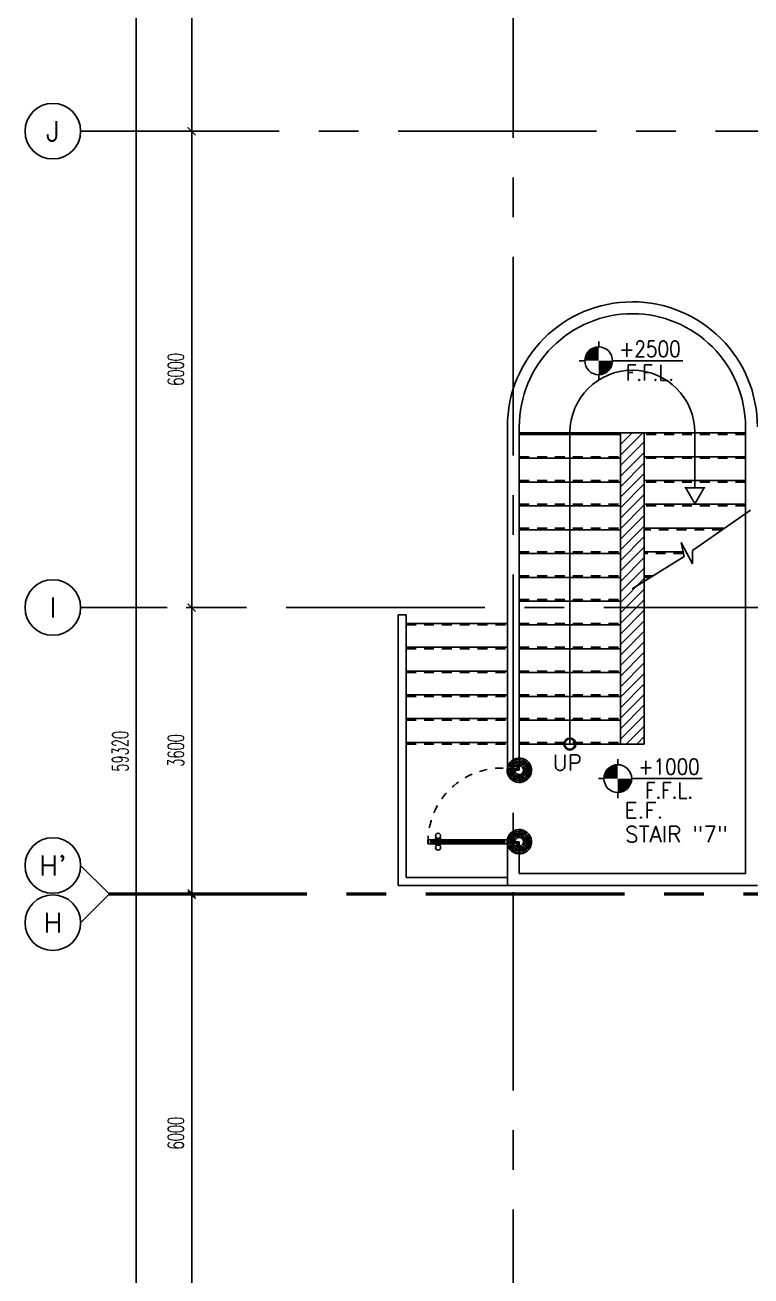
# Model space of a CAD drawing. Extents: x 417819.9 to 417911.9, y 43448 to 43539.2.
# Drawn here: x 417819.91 to 417829.05, y 43489.67 to 43505.43 of the extents above; entities that cross this region are included whole.
import ezdxf
from ezdxf.enums import TextEntityAlignment as Align

# ---------------------------------------------------------------- set-up
doc = ezdxf.new("R2010")
doc.units = 0
doc.header["$MEASUREMENT"] = 0
doc.header["$PDMODE"] = 3
doc.header["$PDSIZE"] = 0.1
for name, pattern in [('CENTERX2', [4, 2.5, -0.5, 0.5, -0.5]), ('HIDDEN', [0.375, 0.25, -0.125]), ('HIDDEN2', [0.1875, 0.125, -0.0625])]:
    doc.linetypes.add(name, pattern=pattern)
doc.layers.get('0').update_dxf_attribs({"linetype": 'CONTINUOUS'})
doc.layers.get('DEFPOINTS').update_dxf_attribs({"linetype": 'CONTINUOUS'})
for name, color, linetype in [('AX', 6, 'CONTINUOUS'), ('AX-CR', 2, 'CONTINUOUS'), ('AX-DIM', 4, 'CONTINUOUS'), ('AX-TXT', 4, 'CONTINUOUS'), ('AXES', 11, 'CENTERX2'), ('DOOR', 4, 'CONTINUOUS'), ('Handrail', 4, 'CONTINUOUS'), ('Hatch', 11, 'CONTINUOUS'), ('LEV-PL', 4, 'CONTINUOUS'), ('PART', 9, 'CONTINUOUS'), ('RM-NAME', 2, 'CONTINUOUS'), ('STR', 5, 'CONTINUOUS'), ('WALL', 2, 'CONTINUOUS')]:
    doc.layers.add(name, color=color, linetype=linetype)
doc.styles.add('ROMANS', font='ROMANS.shx', dxfattribs={"width": 0.6})
doc.styles.add('S', font='ROMANS.SHX')
doc.dimstyles.new('STANDARD in', dxfattribs={"dimtxt": 0.2, "dimasz": 0.1, "dimexe": 0.07, "dimexo": 0.05, "dimgap": 0.1, "dimtad": 1, "dimdec": 0, "dimlfac": 1000, "dimzin": 0, "dimdsep": 46, "dimtxsty": 'ROMANS', "dimblk": 'ARCHTICK', "dimcen": 0.05, "dimdle": 0.05, "dimclrd": 4, "dimclre": 4, "dimclrt": 2, "dimadec": 0, "dimazin": 0, "dimtfac": 1, "dimtdec": 0, "dimtmove": 2, "dimatfit": 3, "dimfxl": 0, "dimtolj": 1, "dimtzin": 0, "dimarcsym": 0})

# ---------------------------------------------------------------- blocks, each defined once
blk = doc.blocks.new('_ARCHTICK')
at = {"color": 0, "linetype": 'ByBlock', "const_width": 0.15}
blk.add_lwpolyline([(-0.5, -0.5), (0.5, 0.5)], dxfattribs=at)
blk = doc.blocks.new('*D869')
at = {"layer": 'AX-DIM', "color": 4, "linetype": 'ByBlock', "lineweight": -2}
for p, q in [((417822.005, 43494.444), (417822.005, 43498.144)), ((417822.355, 43498.094), (417821.935, 43498.094)), ((417822.355, 43494.494), (417821.935, 43494.494))]:
    blk.add_line(p, q, dxfattribs=at)
at = {"layer": 'DEFPOINTS', "color": 0, "linetype": 'ByBlock'}
for p in [(417822.005, 43498.094), (417822.405, 43498.094), (417822.405, 43494.494)]:
    blk.add_point(p, dxfattribs=at)
at = {"layer": 'AX-DIM', "color": 4, "linetype": 'ByBlock', "lineweight": -2, "xscale": 0.1, "yscale": 0.1, "zscale": 0.1}
for p, rotation in [((417822.005, 43498.094), 90), ((417822.005, 43494.494), 270)]:
    blk.add_blockref('_ARCHTICK', p, dxfattribs=dict(at, rotation=rotation))
at = {"layer": 'AX-DIM', "color": 2, "linetype": 'ByBlock', "insert": (417821.805, 43496.294), "char_height": 0.2, "attachment_point": 5, "rotation": 90, "style": 'ROMANS'}
blk.add_mtext('\\A1;3600', dxfattribs=at)
blk = doc.blocks.new('*D870')
at = {"layer": 'AX-DIM', "color": 4, "lineweight": -2}
for p, q in [((417831.157, 43525.944), (417821.235, 43525.944)), ((417821.305, 43466.574), (417821.305, 43525.994)), ((417831.157, 43466.624), (417821.235, 43466.624))]:
    blk.add_line(p, q, dxfattribs=at)
at = {"layer": 'DEFPOINTS', "color": 0}
for p in [(417821.305, 43525.944), (417831.207, 43525.944), (417831.207, 43466.624)]:
    blk.add_point(p, dxfattribs=at)
at = {"layer": 'AX-DIM', "color": 4, "lineweight": -2, "xscale": 0.1, "yscale": 0.1, "zscale": 0.1}
for p, rotation in [((417821.305, 43525.944), 90), ((417821.305, 43466.624), 270)]:
    blk.add_blockref('_ARCHTICK', p, dxfattribs=dict(at, rotation=rotation))
at = {"layer": 'AX-DIM', "color": 2, "insert": (417821.105, 43496.284), "char_height": 0.2, "attachment_point": 5, "rotation": 90, "style": 'ROMANS'}
blk.add_mtext('\\A1;59320', dxfattribs=at)
blk = doc.blocks.new('LEV1')
at = {"layer": 'LEV-PL'}
for p, q in [((0, 245), (0, 175)), ((-175, 0), (-245, 0)), ((175, 0), (1061, 0)), ((0, -175), (0, -245))]:
    blk.add_line(p, q, dxfattribs=at)
at = {"layer": 'LEV-PL', "const_width": 175}
for points in [[(-88, 0, -0.414214), (0, 88, -1)], [(88, 0, -0.414214), (0, -88, -1)]]:
    blk.add_lwpolyline(points, format="xyb", dxfattribs=at)
at = {"layer": 'LEV-PL'}
blk.add_circle((0, 0), 175, dxfattribs=at)
at = {"layer": 'LEV-PL', "color": 4, "style": 'S', "width": 0.85}
for tag, p in [('+0000', (646, 50)), ('F.F.L.', (646, -250))]:
    blk.add_attdef(tag, text='', height=200, dxfattribs=at).set_placement(p, align=Align.CENTER)
blk = doc.blocks.new('AXL')
at = {"layer": 'AX-CR'}
blk.add_circle((-350, 0), 350, dxfattribs=at)
at = {"layer": 'AX-TXT', "style": 'ROMANS'}
blk.add_attdef('AX', text='', height=250, dxfattribs=at).set_placement((-350, 0), align=Align.MIDDLE)
blk = doc.blocks.new('*D882')
at = {"layer": 'AX-DIM', "color": 4, "linetype": 'ByBlock', "lineweight": -2}
for p, q in [((417822.005, 43504.044), (417822.005, 43511.344)), ((417822.355, 43511.294), (417821.935, 43511.294)), ((417822.355, 43504.094), (417821.935, 43504.094))]:
    blk.add_line(p, q, dxfattribs=at)
at = {"layer": 'DEFPOINTS', "color": 0, "linetype": 'ByBlock'}
for p in [(417822.005, 43511.294), (417822.405, 43511.294), (417822.405, 43504.094)]:
    blk.add_point(p, dxfattribs=at)
at = {"layer": 'AX-DIM', "color": 4, "linetype": 'ByBlock', "lineweight": -2, "xscale": 0.1, "yscale": 0.1, "zscale": 0.1}
for p, rotation in [((417822.005, 43511.294), 90), ((417822.005, 43504.094), 270)]:
    blk.add_blockref('_ARCHTICK', p, dxfattribs=dict(at, rotation=rotation))
at = {"layer": 'AX-DIM', "color": 2, "linetype": 'ByBlock', "insert": (417821.805, 43507.694), "char_height": 0.2, "attachment_point": 5, "rotation": 90, "style": 'ROMANS'}
blk.add_mtext('\\A1;7200', dxfattribs=at)
blk = doc.blocks.new('*D883')
at = {"layer": 'AX-DIM', "color": 4, "linetype": 'ByBlock', "lineweight": -2}
for p, q in [((417822.355, 43504.094), (417821.935, 43504.094)), ((417822.005, 43498.044), (417822.005, 43504.144)), ((417822.355, 43498.094), (417821.935, 43498.094))]:
    blk.add_line(p, q, dxfattribs=at)
at = {"layer": 'DEFPOINTS', "color": 0, "linetype": 'ByBlock'}
for p in [(417822.005, 43504.094), (417822.405, 43504.094), (417822.405, 43498.094)]:
    blk.add_point(p, dxfattribs=at)
at = {"layer": 'AX-DIM', "color": 4, "linetype": 'ByBlock', "lineweight": -2, "xscale": 0.1, "yscale": 0.1, "zscale": 0.1}
for p, rotation in [((417822.005, 43504.094), 90), ((417822.005, 43498.094), 270)]:
    blk.add_blockref('_ARCHTICK', p, dxfattribs=dict(at, rotation=rotation))
at = {"layer": 'AX-DIM', "color": 2, "linetype": 'ByBlock', "insert": (417821.805, 43501.094), "char_height": 0.2, "attachment_point": 5, "rotation": 90, "style": 'ROMANS'}
blk.add_mtext('\\A1;6000', dxfattribs=at)
blk = doc.blocks.new('*D901')
at = {"layer": 'AX-DIM', "color": 4, "linetype": 'ByBlock', "lineweight": -2}
for p, q in [((417822.005, 43494.524), (417822.005, 43488.424)), ((417822.355, 43494.474), (417821.935, 43494.474)), ((417822.355, 43488.474), (417821.935, 43488.474))]:
    blk.add_line(p, q, dxfattribs=at)
at = {"layer": 'DEFPOINTS', "color": 0, "linetype": 'ByBlock'}
for p in [(417822.405, 43494.474), (417822.005, 43488.474), (417822.405, 43488.474)]:
    blk.add_point(p, dxfattribs=at)
at = {"layer": 'AX-DIM', "color": 4, "linetype": 'ByBlock', "lineweight": -2, "xscale": 0.1, "yscale": 0.1, "zscale": 0.1}
for p, rotation in [((417822.005, 43494.474), 90), ((417822.005, 43488.474), 270)]:
    blk.add_blockref('_ARCHTICK', p, dxfattribs=dict(at, rotation=rotation))
at = {"layer": 'AX-DIM', "color": 2, "linetype": 'ByBlock', "insert": (417821.805, 43491.474), "char_height": 0.2, "attachment_point": 5, "rotation": 90, "style": 'ROMANS'}
blk.add_mtext('\\A1;6000', dxfattribs=at)
blk = doc.blocks.new('A$C24ED45A6')
at = {"layer": 'DOOR', "color": 0, "linetype": 'ByBlock'}
for p, q in [((925, 1100), (925, 1150)), ((925, 1150), (975, 1150)), ((975, 1150), (925, 1150)), ((942, 1100), (942, 1120)), ((958, 1120), (942, 1120)), ((958, 1100), (958, 1120)), ((975, 1100), (975, 1150)), ((909, 1055), (909, 990)), ((918, 1055), (909, 1055)), ((918, 990), (909, 990)), ((918, 978), (918, 1068)), ((925, 1068), (918, 1068)), ((918, 1055), (918, 990)), ((925, 978), (918, 978)), ((942, 1100), (925, 1100)), ((975, 1100), (958, 1100)), ((975, 1068), (982, 1068)), ((975, 978), (982, 978)), ((982, 978), (982, 1068)), ((982, 1055), (982, 990)), ((982, 1055), (991, 1055)), ((982, 990), (991, 990)), ((991, 1055), (991, 990)), ((925, 150), (925, 200)), ((925, 200), (942, 200)), ((942, 200), (942, 180)), ((942, 180), (958, 180)), ((958, 180), (958, 200)), ((958, 200), (975, 200)), ((975, 200), (975, 150)), ((0, 0), (0, 150)), ((0, 150), (25, 150)), ((50, 0), (0, 0)), ((25, 150), (25, 100)), ((25, 100), (50, 100)), ((50, 100), (50, 0)), ((925, 150), (975, 150)), ((975, 100), (950, 100)), ((950, 100), (950, 0)), ((1000, 150), (975, 150)), ((975, 150), (975, 100)), ((1000, 150), (1000, 0)), ((950, 0), (1000, 0))]:
    blk.add_line(p, q, dxfattribs=at)
at = {"layer": 'DOOR', "linetype": 'ByBlock'}
for p, q in [((925, 1100), (925, 200)), ((942, 200), (942, 1100)), ((958, 200), (958, 1100)), ((975, 200), (975, 1100))]:
    blk.add_line(p, q, dxfattribs=at)
at = {"layer": 'DOOR', "color": 9, "linetype": 'ByBlock'}
for p, q in [((50, 0), (0, 114)), ((50, 0), (0, 40)), ((50, 0), (37, 100)), ((950, 0), (1000, 114)), ((950, 0), (963, 100)), ((950, 0), (1000, 40))]:
    blk.add_line(p, q, dxfattribs=at)
at = {"layer": 'DOOR', "color": 0, "linetype": 'ByBlock'}
for centre in [(876, 1023), (1024, 1023)]:
    blk.add_circle(centre, 32.4, dxfattribs=at)
at = {"layer": 'DOOR', "linetype": 'HIDDEN', "ltscale": 0.5}
blk.add_arc((950, 222), 928, 88.456, 184.4816, dxfattribs=at)
at = {"layer": 'DOOR', "color": 9, "linetype": 'ByBlock'}
for centre, radius, start, end in [((50, 0), 154, 103.7142, 108.8947), ((50, 0), 134, 100.72, 111.8402), ((50, 0), 114, 102.6226, 115.9162), ((50, 0), 94.4, 90, 121.9818), ((50, 0), 74.4, 90, 132.2236), ((50, 0), 54.4, 90, 156.7926), ((50, 0), 34.4, 90, 180), ((50, 0), 14.4, 90, 180), ((950, 0), 94.4, 58.0182, 90), ((950, 0), 74.4, 47.7764, 90), ((950, 0), 54.4, 23.2074, 90), ((950, 0), 34.4, 0, 90), ((950, 0), 14.4, 0, 90), ((950, 0), 134, 68.1598, 79.28), ((950, 0), 114, 64.0838, 77.3774), ((950, 0), 154, 71.1053, 76.2858)]:
    blk.add_arc(centre, radius, start, end, dxfattribs=at)
at = {"layer": 'WALL'}
blk.add_line((1000, 0), (1000, 150), dxfattribs=at)

msp = doc.modelspace()

# ---------------------------------------------------------------- hatches: boundary and pattern name
at = {"layer": 'Hatch'}
h = msp.add_hatch(dxfattribs=at)
h.set_pattern_fill('ANSI31', color=256, scale=0.75, style=0)
h.set_pattern_definition([(45, (0, 0), (-0.066291260736, 0.066291260736), [])])
h.paths.add_polyline_path([(417827.7066, 43500.2945), (417827.4066, 43500.2945), (417827.4066, 43498.0943), (417827.7066, 43498.0943)])
h.paths.add_polyline_path([(417827.7066, 43498.0943), (417827.4066, 43498.0943), (417827.4066, 43496.3745), (417827.7066, 43496.3745)])

# ---------------------------------------------------------------- linework, layer by layer
for p, q in [((417827.4066, 43500.2945), (417827.4066, 43496.3745)), ((417827.7066, 43500.2945), (417827.4066, 43500.2945)), ((417827.7066, 43500.2945), (417827.7066, 43496.3745)), ((417828.3132, 43498.8145), (417829.0445, 43499.3223)), ((417828.1728, 43498.9131), (417828.3132, 43498.6442)), ((417828.2079, 43498.7377), (417828.1728, 43498.9131)), ((417827.5526, 43498.3286), (417828.2079, 43498.7377)), ((417828.3132, 43498.6442), (417828.3132, 43498.8145)), ((417827.8184, 43498.4945), (417827.7066, 43498.4945)), ((417827.7864, 43498.4745), (417827.7066, 43498.4745)), ((417827.4066, 43496.3745), (417827.7066, 43496.3745))]:
    msp.add_line(p, q)
at = {"layer": 'AXES'}
for p, q in [((417826.0566, 43460.01), (417826.0566, 43538.4875)), ((417820.6052, 43504.0943), (417889.6966, 43504.0943)), ((417889.6966, 43498.0943), (417820.6052, 43498.0943)), ((417820.9552, 43494.4943), (417820.6052, 43494.8443)), ((417820.9552, 43494.4943), (417889.6966, 43494.4943)), ((417820.9552, 43494.4743), (417820.6052, 43494.1243)), ((417820.9552, 43494.4743), (417889.6966, 43494.4743))]:
    msp.add_line(p, q, dxfattribs=at)
at = {"layer": 'Handrail'}
for p, q in [((417824.6066, 43494.5943), (417824.6066, 43498.0037)), ((417824.6066, 43498.0037), (417824.7066, 43498.0037)), ((417824.7066, 43494.6943), (417824.7066, 43498.0037)), ((417825.9816, 43494.6943), (417824.7066, 43494.6943)), ((417825.9816, 43494.5943), (417824.6066, 43494.5943))]:
    msp.add_line(p, q, dxfattribs=at)
at = {"layer": 'STR'}
for p, q in [((417826.1316, 43500.2945), (417827.4066, 43500.2945)), ((417826.1316, 43500.2745), (417827.4066, 43500.2745)), ((417826.7691, 43496.3745), (417826.7691, 43500.297)), ((417828.9816, 43500.2945), (417827.7066, 43500.2945)), ((417828.3441, 43499.6014), (417828.3441, 43500.297)), ((417826.1316, 43499.9745), (417827.4066, 43499.9745)), ((417828.9816, 43499.9945), (417827.7066, 43499.9945)), ((417828.9816, 43499.6945), (417827.7066, 43499.6945)), ((417826.1316, 43499.6745), (417827.4066, 43499.6745)), ((417826.1316, 43499.3745), (417827.4066, 43499.3745)), ((417828.9816, 43499.3945), (417827.7066, 43499.3945)), ((417826.1316, 43499.0745), (417827.4066, 43499.0745)), ((417828.7165, 43499.0945), (417827.7066, 43499.0945)), ((417826.1316, 43498.7745), (417827.4066, 43498.7745)), ((417828.1965, 43498.7945), (417827.7066, 43498.7945)), ((417826.1316, 43498.4745), (417827.4066, 43498.4745)), ((417827.8184, 43498.4945), (417827.7066, 43498.4945)), ((417827.7864, 43498.4745), (417827.7066, 43498.4745)), ((417826.1316, 43498.1745), (417827.4066, 43498.1745)), ((417824.7066, 43497.8945), (417825.9816, 43497.8945)), ((417826.1316, 43497.8745), (417827.4066, 43497.8745)), ((417824.7066, 43497.5945), (417825.9816, 43497.5945)), ((417826.1316, 43497.5745), (417827.4066, 43497.5745)), ((417824.7066, 43497.2945), (417825.9816, 43497.2945)), ((417826.1316, 43497.2745), (417827.4066, 43497.2745)), ((417824.7066, 43496.9945), (417825.9816, 43496.9945)), ((417826.1316, 43496.9745), (417827.4066, 43496.9745)), ((417824.7066, 43496.6945), (417825.9816, 43496.6945)), ((417826.1316, 43496.6745), (417827.4066, 43496.6745)), ((417824.7066, 43496.3945), (417825.9816, 43496.3945)), ((417826.1316, 43496.3745), (417827.4066, 43496.3745))]:
    msp.add_line(p, q, dxfattribs=at)
at = {"layer": 'STR', "linetype": 'HIDDEN2'}
for p, q in [((417826.1316, 43500.2945), (417827.4066, 43500.2945)), ((417826.1316, 43500.2745), (417827.4066, 43500.2745)), ((417828.9816, 43500.2745), (417827.7066, 43500.2745)), ((417826.1316, 43499.9945), (417827.4066, 43499.9945)), ((417828.9816, 43499.9745), (417827.7066, 43499.9745)), ((417826.1316, 43499.6945), (417827.4066, 43499.6945)), ((417828.9816, 43499.6745), (417827.7066, 43499.6745)), ((417826.1316, 43499.3945), (417827.4066, 43499.3945)), ((417828.9816, 43499.3745), (417827.7066, 43499.3745)), ((417826.1316, 43499.0945), (417827.4066, 43499.0945)), ((417828.6877, 43499.0745), (417827.7066, 43499.0745)), ((417826.1316, 43498.7945), (417827.4066, 43498.7945)), ((417828.2005, 43498.7745), (417827.7066, 43498.7745)), ((417826.1316, 43498.4945), (417827.4066, 43498.4945)), ((417826.1316, 43498.1945), (417827.4066, 43498.1945)), ((417824.7066, 43497.8745), (417825.9816, 43497.8745)), ((417826.1316, 43497.8945), (417827.4066, 43497.8945)), ((417824.7066, 43497.5745), (417825.9816, 43497.5745)), ((417826.1316, 43497.5945), (417827.4066, 43497.5945)), ((417824.7066, 43497.2745), (417825.9816, 43497.2745)), ((417826.1316, 43497.2945), (417827.4066, 43497.2945)), ((417824.7066, 43496.9745), (417825.9816, 43496.9745)), ((417826.1316, 43496.9945), (417827.4066, 43496.9945)), ((417826.1316, 43496.6945), (417827.4066, 43496.6945)), ((417824.7066, 43496.6745), (417825.9816, 43496.6745)), ((417824.7066, 43496.3745), (417825.9816, 43496.3745)), ((417826.1316, 43496.3945), (417827.4066, 43496.3945))]:
    msp.add_line(p, q, dxfattribs=at)
at = {"layer": 'STR', "const_width": 0.0215}
msp.add_lwpolyline([(417828.2286, 43499.6014), (417828.4596, 43499.6014), (417828.3441, 43499.4014)], close=True, dxfattribs=at)
at = {"layer": 'STR'}
for radius in [0.075, 0.065]:
    msp.add_circle((417826.7691, 43496.3745), radius, dxfattribs=at)
msp.add_arc((417827.5566, 43500.297), 0.7875, 0, 180, dxfattribs=at)
at = {"layer": 'WALL'}
for p, q in [((417825.9816, 43500.3699), (417825.9816, 43496.0943)), ((417826.1316, 43500.3699), (417826.1316, 43496.0943)), ((417828.9816, 43500.3699), (417828.9816, 43494.7443)), ((417825.9816, 43495.0943), (417825.9816, 43494.5943)), ((417826.1316, 43495.0943), (417826.1316, 43494.7443)), ((417826.1316, 43494.7443), (417828.9816, 43494.7443)), ((417825.9816, 43494.5943), (417829.1316, 43494.5943))]:
    msp.add_line(p, q, dxfattribs=at)
for radius, start, end in [(1.575, 90, 180), (1.575, 359.99997, 90), (1.425, 90, 180.00002), (1.425, 359.99997, 90)]:
    msp.add_arc((417827.5566, 43500.3699), radius, start, end, dxfattribs=at)

# ---------------------------------------------------------------- block references
at = {"layer": 'AX', "xscale": 0.001000000047497451, "yscale": 0.0009999999892897904, "zscale": 0.001}
for p, values in [((417820.6052, 43504.0943), {'AX': 'J'}), ((417820.6052, 43498.0943), {'AX': 'I'}), ((417820.6052, 43494.8443), {'AX': "H'"}), ((417820.6052, 43494.1243), {'AX': 'H'})]:
    msp.add_blockref('AXL', p, dxfattribs=at).add_auto_attribs(values)
at = {"layer": 'DOOR', "color": 0, "xscale": -0.001000000047497451, "yscale": 0.0009999999892897904, "zscale": 0.001, "rotation": 90}
msp.add_blockref('A$C24ED45A6', (417826.1316, 43496.0943), dxfattribs=at)
at = {"layer": 'PART', "xscale": 0.001000000047497451, "yscale": 0.0009999999892897904, "zscale": 0.001}
for p, values in [((417827.1324, 43501.202), {'F.F.L.': 'F.F.L.', '+0000': '+2500'}), ((417827.3728, 43495.9398), {'F.F.L.': 'F.F.L.', '+0000': '+1000'})]:
    msp.add_blockref('LEV1', p, dxfattribs=at).add_auto_attribs(values)

# ---------------------------------------------------------------- texts
at = {"layer": 'RM-NAME', "style": 'ROMANS'}
for s, p in [('UP', (417826.7372, 43496.1396)), ('E.F.', (417827.7028, 43495.539)), ('STAIR "7"', (417828.1118, 43495.239))]:
    msp.add_text(s, height=0.2, dxfattribs=at).set_placement(p, align=Align.MIDDLE)

# ---------------------------------------------------------------- dimensions: what is measured, and where the dimension line sits
at = {"layer": 'AX-DIM'}
dim = msp.add_linear_dim(base=(417821.3052, 43525.9443), p1=(417831.2066, 43466.6243), p2=(417831.2066, 43525.9443), angle=90, dimstyle='STANDARD in', dxfattribs=at)
dim.commit()
dim.dimension.update_dxf_attribs({"geometry": '*D870', "text_midpoint": (417821.1052, 43496.2843)})
at = {"layer": 'AX-DIM', "color": 1, "linetype": 'ByBlock'}
for base, p1, p2, picture, middle in [((417822.0052, 43511.2943), (417822.4052, 43504.0943), (417822.4052, 43511.2943), '*D882', (417821.8052, 43507.6943)), ((417822.0052, 43504.0943), (417822.4052, 43498.0943), (417822.4052, 43504.0943), '*D883', (417821.8052, 43501.0943)), ((417822.0052, 43498.0943), (417822.4052, 43494.4943), (417822.4052, 43498.0943), '*D869', (417821.8052, 43496.2943)), ((417822.0052, 43488.4743), (417822.4052, 43494.4743), (417822.4052, 43488.4743), '*D901', (417821.8052, 43491.4743))]:
    dim = msp.add_linear_dim(base=base, p1=p1, p2=p2, angle=90, dimstyle='STANDARD in', dxfattribs=at)
    dim.commit()
    dim.dimension.update_dxf_attribs({"geometry": picture, "text_midpoint": middle})

doc.saveas('drawing.dxf')
